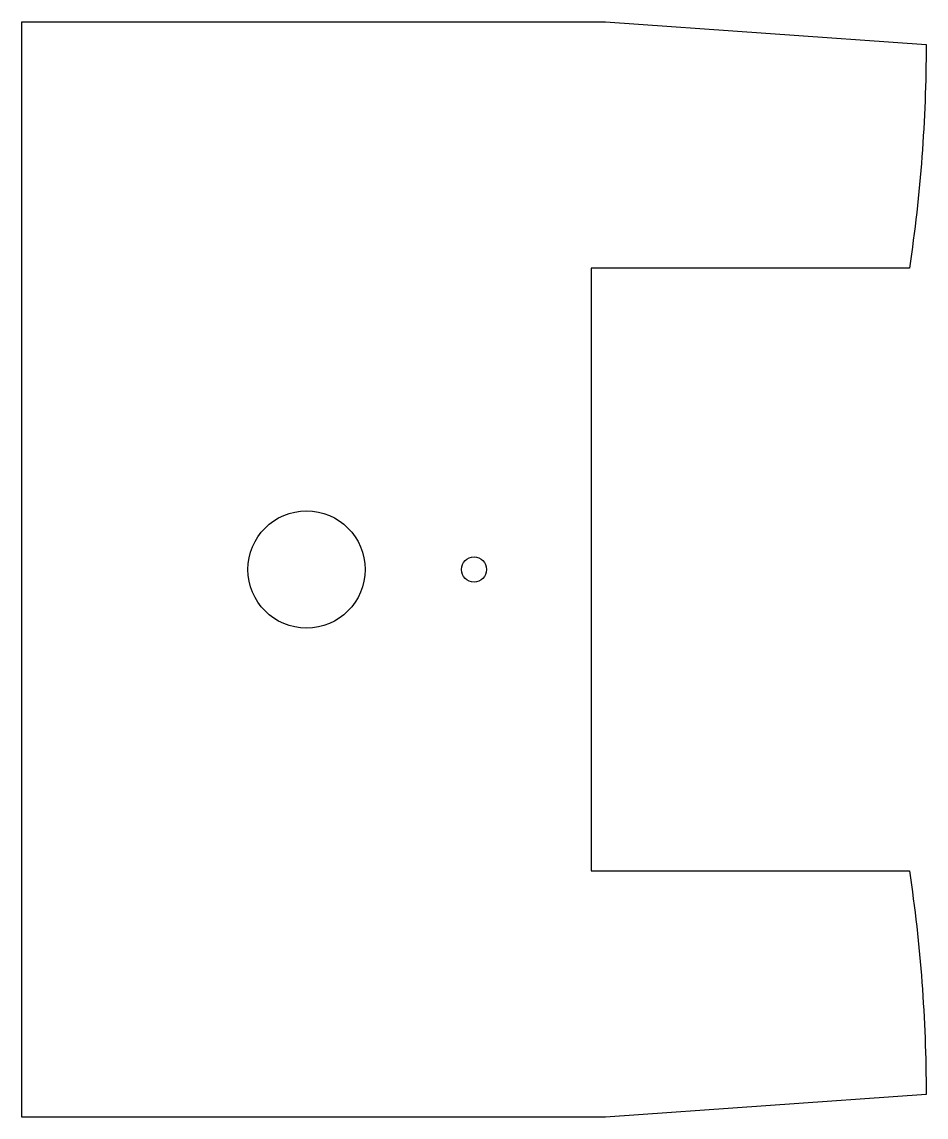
# Model space of a CAD drawing. Header units: millimetres. Extents: x -274 to -166, y -65 to 65.
import ezdxf

# ---------------------------------------------------------------- set-up
doc = ezdxf.new("R2010")
doc.units = ezdxf.units.MM
doc.layers.get('0').update_dxf_attribs({"linetype": 'CONTINUOUS'})

msp = doc.modelspace()

# ---------------------------------------------------------------- linework, layer by layer
msp.add_lwpolyline([(-168, 36), (-206, 36), (-206, -36), (-168, -36, -0.037431), (-166, -62.68), (-204.29, -65.4), (-274, -65.4), (-274, 65.4), (-204.29, 65.4), (-166, 62.68, -0.037431)], format="xyb", close=True)
for centre, radius in [((-240, 0), 7), ((-220, 0), 1.5)]:
    msp.add_circle(centre, radius)

doc.saveas('drawing.dxf')
